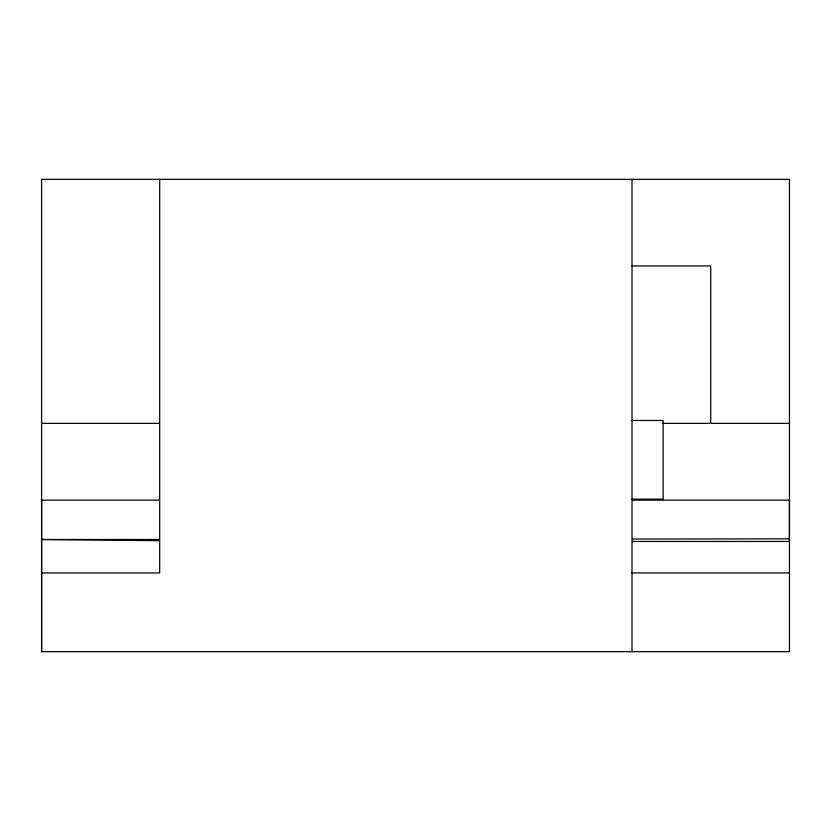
<?xml version="1.0" encoding="UTF-8"?>
<svg xmlns="http://www.w3.org/2000/svg" width="831" height="831" viewBox="0 0 831 831"><rect width="100%" height="100%" fill="white"/><g stroke="black" fill="none" stroke-linecap="round" stroke-linejoin="round"><path stroke-width="1.25" d="M632.599 541.459L789.45 541.459L789.45 500.127L632.599 500.127M632.557 539.07L789.419 538.841M632.007 265.93L710.723 265.93L710.723 423.374M632.069 420.465L663.138 420.465L663.138 499.182L632.069 499.182M41.592 423.374L159.51 423.374M662.982 423.374L789.45 423.374M159.51 500.127L41.592 500.127L41.592 651.67L789.45 651.67L789.45 179.33L41.592 179.33L41.592 651.67M159.469 539.496L41.55 539.496L159.396 540.669M41.592 572.943L159.677 572.943L159.677 179.33M631.882 572.943L789.45 572.943M632.007 179.33L632.007 651.67"/></g></svg>
